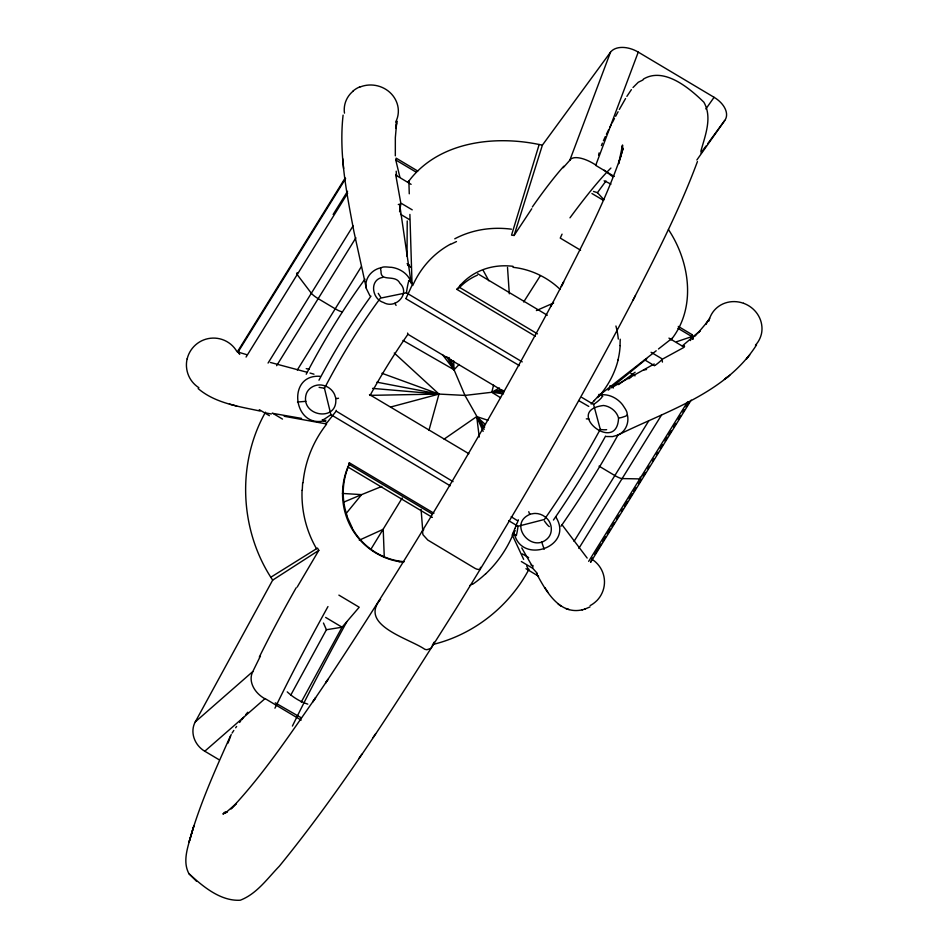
<?xml version="1.0" encoding="UTF-8"?>
<svg xmlns="http://www.w3.org/2000/svg" width="948" height="948" viewBox="0 0 948 948"><rect width="100%" height="100%" fill="white"/><g stroke="black" fill="none" stroke-linecap="round" stroke-linejoin="round"><path stroke-width="1.42" d="M349.563 464.413L349.326 462.778L433.923 513.224M407.024 256.28L407.225 220.955M302.258 490.282L302.661 482.757M620.039 345.593L620.217 339.206M396.181 126.131L395.909 128.418L396.809 121.036L395.34 137.638L395.328 155.839M228.018 743.114L231.229 734.522M343.093 115.111C338.744 154.05 346.648 193.084 353.841 231.182L366.426 288.713L369.957 295.859M395.909 128.418L396.537 123.358M532.693 567.757L533.001 565.506M684.563 346.328L684.101 347.146L668.933 338.104M396.051 175.096L396.157 174.207L395.944 175.25L411.112 184.35M399.582 211.819L400.803 203.939L398.302 204.543M345.191 177.975L238.386 350.227L238.031 352.087L239.714 354.386M399.855 177.075L395.766 159.999L396.122 158.138L417.724 171.019M690.44 340.569L692.265 334.739L678.282 326.408M598.626 155.211L599.065 152.924M620.869 155.958L623.026 148.54L618.653 163.625L622.552 144.997L622.694 149.369L622.149 146.193M187.183 358.842L187.87 356.46A27.113 26.84 -19.9 0 1 201.462 340.913A27.018 26.757 -19.9 0 1 222.105 339.467A27.172 26.899 -20.3 0 1 237.024 351.732M493.576 385.125L491.775 392.271L464.958 395.423L438.983 394.072L372.576 388.396M428.934 430.416L438.983 394.072L394.261 353.023M700.845 151.36C705.051 135.789 712.635 117.599 703.89 102.23C689.611 88.259 664.027 66.538 643.313 79.158M696.863 159.999L724.746 120.455A22.503 14.35 27 0 0 714.081 97.3L638.253 52.116A22.503 14.35 27 0 0 610.441 52.294L542.398 145.127L539.163 144.511L511.541 235.151L514.077 235.471L531.757 208.761M514.077 235.471L542.398 145.127M434.148 642.163L431.067 648.349L426.873 649.712A11.364 3.567 32.3 0 1 424.704 649.238C409.702 638.656 358.285 625.265 380.575 599.29M620.786 156.361C605.262 201.533 582.854 243.956 561.287 286.462L563.633 282.006L550.788 306.465M517.786 520.89L511.173 516.731M515.653 526.709L515.913 525.986L515.013 528.297M515.973 525.844L516.565 524.268M697.432 161.563C679.716 209.33 656.371 254.775 633.098 300.018M563.207 167.701L569.831 160.236L610.465 52.306M516.743 523.794L517.786 521.625M638.253 52.116L595.7 165.379L614.257 176.447M601.411 145.577L602.395 143.136M459.555 287.137L460.621 284.542M514.894 528.557L512.216 534.85L523.651 559.367M348.734 464.07L349.291 462.861M230.388 736.051C216.203 767.773 201.841 799.591 191.733 832.913C188.356 845.829 182.028 860.855 188.936 873.677C202.777 886.333 220.398 901.335 240.235 900.233C256.789 893.917 267.383 878.5 279.305 866.235C345.297 785.276 400.66 696.353 456.355 608.189C519.48 506.007 579.915 402.082 635.433 295.563M603.414 140.766L605.369 136.5M562.057 234.156L560.256 238.09L580.579 250.213M406.099 298.217L412.072 285.182L409.892 214.426M204.756 751.243A22.503 20.228 40.2 0 1 195.252 721.914L252.796 671.551L260.463 655.969M606.412 134.284L608.663 129.734M609.825 127.435L610.998 125.136M612.171 122.861L614.47 118.476M615.643 116.284L618.072 111.757M552.909 302.424C483.148 432.75 407.32 559.877 325.543 683.034L328.055 679.301L312.804 701.887L315.577 697.775C288.903 735.897 262.999 774.978 230.992 808.905L236.419 803.466L226.501 812.057L222.875 814.024L226.726 812.163L224.036 812.578L226.892 812.353M512.536 535.549L514.42 532.041M515.202 530.572L514.8 531.342M265.499 412.167C236.36 463.762 239.726 531.081 272.68 580.117L195.264 721.926M432.501 644.569C473.49 634.805 509.301 606.459 528.96 569.274M531.164 565.221L531.532 564.546M290.858 694.955L326.42 629.733L342.074 627.209L359.209 607.23L338.886 595.119M301.227 702.124L342.074 627.209L325.638 617.409M619.317 109.47L625.562 98.545M297.186 587.085L318.812 550.385L317.509 548.098L270.879 577.202M402.225 497.973L370.917 549.236M297.305 369.981L361.366 266.613M345.617 178.579L238.031 352.087L246.421 354.564M333.151 214.461L347.561 191.271M246.065 357.052L347.632 193.238M268.059 363.06L353.083 225.92M276.615 365.691L355.903 237.806M574.038 541.367L648.716 420.924M578.849 548.394L661.562 414.999M588.672 561.358L687.513 401.952M592.5 557.957L590.58 562.33L691.151 400.139M594.834 554.189L601.079 544.128M602.632 541.616L605.748 536.58M607.312 534.068L610.429 529.043M611.993 526.531L614.328 522.751M616.662 518.983L619.008 515.214M621.343 511.434L622.907 508.922M624.459 506.41L627.576 501.374M629.14 498.861L632.257 493.837M633.821 491.325L636.155 487.545M638.49 483.776L640.836 480.008M643.171 476.228L645.517 472.459M647.851 468.691L649.416 466.179M652.532 461.143L654.084 458.631M656.431 454.862L657.983 452.338M660.329 448.57L662.664 444.802M664.998 441.021L667.345 437.253M668.897 434.741L671.243 430.973M673.578 427.192L675.912 423.424M678.258 419.656L680.593 415.876M682.927 412.107L684.492 409.595M686.056 407.083L689.172 402.047M517.975 520.523L518.402 519.86M756.551 344.859C725.967 393.266 666.337 411.041 617.93 435.061L612.562 436.601L606.4 436.53M626.877 96.376L631.392 89.633M232.106 733.065L233.812 730.434M523.675 301.974L540.04 276.176M708.192 320.519L705.668 324.346L709.59 318.398M373.097 737.532L375.609 733.799M359.043 758.317L361.816 754.205M705.869 108.949L714.069 97.324M671.018 339.905C696.709 307.922 689.871 261.778 668.47 229.582M235.649 727.791L236.609 726.441M407.901 182.36C437.17 141.987 493.387 134.948 539.163 144.511M700.928 152.948L706.035 145.992M707.729 143.669L724.746 120.455M593.519 191.449L597.418 192.657L605.997 180.985M707.066 322.237L698.415 332.452M599.681 395.008L597.655 397.674M239.619 722.423L240.614 721.132M241.598 719.864L243.565 717.363M336.007 411.325L326.088 423.863L284.163 416.279M345.653 514.089L361.591 494.631L381.807 486.431M245.639 714.78L247.772 712.244M749.714 355.002L746.384 359.008L748.126 356.934M457.623 288.453L456.865 289.365L535.276 336.208M633.015 87.524L638.3 82.239L642.981 79.976M594.135 400.791L598.2 396.169L656.182 350.784M594.479 400.4L591.125 404.002M459.14 364.447L454.056 369.779L464.958 395.423L484.215 429.326M588.755 406.408L578.624 400.554M695.844 334.928L694.149 336.576L700.145 330.781L682.311 345.937M353.237 91.02L351.471 92.62A27.113 25.406 13.3 0 0 344.243 110.643A27.018 25.3 13.6 0 0 344.491 113.132M608.189 390.161L609.979 388.704M611.768 387.234L646.714 358.711M628.927 378.75L630.823 377.197M658.481 348.971L672.322 338.14M729.759 375.289L724.414 379.449L727.91 376.735M618.534 384.627L635.124 372.232M655.198 365.3L655.435 365.122A9.8 1.517 -36.7 0 0 661.917 359.6M444.102 439.125L476.714 416.575L487.924 420.284M472.27 583.909L469.793 585.568M272.68 580.117L318.812 550.385M598.603 395.245C607.585 393.124 617.089 397.674 622.575 404.772C624.471 407.901 630.847 415.414 624.317 416.61C622.516 417.156 620.063 418.258 618.463 417.736C616.662 411.29 610.251 406.301 603.532 405.483C562.354 410.638 617.231 455.277 618.534 418.009M654.227 363.985L611.235 387.827M499.442 387.981L491.775 392.271L500.532 397.698M683.567 347.596L662.51 359.102L651.075 352.289M450.43 244.442L456.474 241.574M589.988 606.933L584.691 609.161M617.93 435.061C625.479 431.861 629.306 422.867 627.434 415.07M359.28 540.182L383.217 529.304L384.284 557.412M536.39 310.565L553.62 302.981M343.887 502.073L361.591 494.631L342.429 493.434M683.01 346.281L684.385 345.961M360.074 87.003L362.397 86.185A27.219 25.501 13.3 0 1 389.735 92.276A26.994 25.288 13.6 0 1 398.338 110.193A27.125 25.418 13.3 0 1 395.636 122.15M529.861 514.373C507.796 523.817 531.034 553.549 547.174 538.855C552.992 533.724 552.435 524.019 547.138 518.722C544.069 515.392 539.59 513.378 535.051 513.425C532.302 513.306 529.138 515.653 528.771 511.695M513.946 531.781C519.824 566.169 575.021 546.795 555.729 516.861M676.588 341.73L691.91 336.599L692.597 339.396M382.731 277.385C368.997 279.707 371.96 299.141 383.454 302.459C395.387 309.652 410.863 293.726 399.89 283.227C395.328 273.818 380.326 282.67 381.013 271.081C378.43 264.966 388.253 267.407 391.583 267.324C400.352 268.545 409.311 274.434 411.242 283.511M544.164 549.259L541.687 541.948M325.899 420.296C293.394 430.416 285.834 373.808 320.069 376.32M536.781 574.05C545.941 590.971 559.403 615.442 582.688 609.706M380.598 267.869C371.616 269.753 364.044 278.89 366.319 288.263M582.119 609.86L585.26 608.995M390.576 407.048L438.983 394.072L381.937 373.275M501.765 389.64L491.775 392.271L503.507 393.858M508.685 520.677L518.046 526.259L544.365 519.48A347.892 116.651 -53.8 0 0 600.274 429.302L593.578 404.441L581.882 397.461M338.531 398.243C334.774 399.985 335.58 395.506 333.945 393.266C331.705 389.249 327.664 386.334 323.173 385.362C315.909 383.442 307.211 387.922 305.837 395.6C301.571 416.587 337.915 422.121 335.746 398.622M305.884 401.324L297.494 402.035M503.459 390.552L491.775 392.271L503.53 391.998M643.609 369.969L646.536 369.53M423.744 529.671L422.441 530.892L422.938 534.696L427.773 540.04L474.901 568.29A11.364 1.221 31.3 0 0 476.82 569.156L479.866 569.653L480.565 567.307M589.004 418.992L586.314 418.874M369.649 395.363L438.983 394.072L376.949 382.186M398.776 561.524L399.843 561.666M273.415 413.482L301.547 418.388M265.132 412.842L271.353 413.968M306.24 368.63L309.131 369.187M260.108 411.065C238.813 406.419 215.291 403.256 198.132 388.561M307.164 372.28L270.358 362.444M229.463 404.085L236.668 406.028M310.008 373.038L313.978 374.187M565.849 608.521L569.12 609.564M275.276 702.835L301.452 717.92M369.459 394.558L468.857 453.713M402.995 340.439L454.056 369.779L453.689 360.915M405.886 298.691L519.433 365.655M591.943 193.511L603.319 200.289M395.766 159.999L416.101 172.121M677.927 328.269L691.91 336.599M412.226 209.852L400.791 203.038L395.956 176.091M400.577 214.307L409.429 219.581M644.439 359.73L654.547 365.762M477.697 273.723L547.304 315.234M537.457 333.85L459.46 287.339A7.205 2.761 -13.9 0 1 456.746 289.341M407.071 263.722L409.619 265.239M407.652 265.274L411.231 267.407M609.813 385.836L613.403 387.969M408.541 280.596L412.179 282.765M599.136 394.261L602.774 396.43M522.23 361.887L406.419 292.825L380.373 298.17A347.892 166.824 -65 0 0 324.465 388.348M407.581 333.068L407.936 334.289L504.182 391.69M599.053 466.143L614.849 475.552A9.053 1.92 31.8 0 0 622.137 478.586L639.793 478.906A9.053 1.92 31.8 0 0 640.066 477.2M324.465 388.348L330.888 414.643L450.205 485.803M322.237 419.774L325.875 421.955M512.832 533.44L516.482 535.608M522.336 553.869L528.652 557.625M272.325 413.02L282.492 419.087M521.341 561.524L532.776 568.338L537.35 573.445M259.278 409.666L269.398 415.698M525.962 568.693L538.594 576.23M349.504 464.662L432.3 514.041M347.572 466.807L432.371 517.383M301.168 720.113L265.073 698.593L204.78 751.219L219 759.692M630.847 373.358L635.03 375.858M453.049 481.631L336.185 411.1L336.232 410.318M612.598 176.624L604.231 170.202M558.194 604.113L561.18 606.199M485.34 424.503L476.714 416.575L479.238 437.064M188.936 873.677L196.437 881.178M597.418 192.657L603.971 199.767M587.168 558.076L562.081 524.837M442.396 354.552L454.056 369.779L451.201 359.861M484.701 427.086L476.714 416.575L483.136 431.364M396.074 305.434L394.889 303.23M544.899 587.63L547.861 592.227M521.755 547.932L532.029 565.79M352.372 528.178L347.004 516.387M446.958 356.875L454.056 369.779L449.044 357.455M483.279 270.571L488.86 280.786M526.733 565.98L528.593 569.949M323.458 623.026L326.42 629.733M692.265 334.739L693.296 338.934M661.87 359.624L662.462 362.077M238.386 350.227L239.062 353.023M410.804 280.572L399.819 205.538M342.69 158.636L343.626 168.566M396.193 171.233L396.643 176.684M421.09 509.36L422.772 531.117M507.512 267.419L509.313 293.797M408.872 181.032L409.263 193.795M297.553 272.941A9.053 1.92 31.8 0 0 297.186 274.6L311.347 293.252A9.053 1.92 31.8 0 0 318.184 298.644L335.189 308.787A9.053 1.92 31.8 0 0 341.873 311.738M454.756 238.813A110.051 95.701 45.3 0 1 511.482 229.191M569.973 217.827A382.838 35.064 -60.2 0 1 610.915 168.057M604.113 180.807A42.316 17.206 28.8 0 1 610.95 184.161M459.744 287.291A70.401 59.902 31.4 0 1 477.342 275.181M615.927 326.005A110.051 85.972 21.7 0 1 618.297 339.064M620.146 345.593A109.802 92.122 -0.8 0 1 618.025 359.861M618.132 359.861A110.359 91.968 -6 0 1 598.804 396.537M412.712 285.561A110.276 96.186 57.7 0 1 450.324 244.252M457.718 288.536A70.436 62.438 45 0 1 513.034 266.317M512.986 267.312A67.083 54.842 25.8 0 1 560.138 289.413M532.338 206.984A380.361 54.842 -64.7 0 1 563.776 166.244M569.89 160.283A23.25 9.61 32.5 0 1 595.901 165.118M316.49 548.679A110.051 108.996 -24.8 0 1 302.068 490.282M274.944 708.192A382.838 37.505 -58.5 0 1 327.961 606.578M307.792 704.139A42.316 31.675 36 0 1 287.232 691.874M292.411 726.061A382.838 30.052 -59.2 0 1 346.707 621.947M347.264 516.293A70.401 69.844 33.3 0 1 349.219 464.567M404.251 561.702A65.092 63.362 54.9 0 1 352.206 528.261M485.708 573.718A109.802 104.695 -71.4 0 1 472.531 584.335M512.75 535.087A110.359 103.676 -66.9 0 1 485.755 573.777M303.028 482.781A110.276 107.645 -48.1 0 1 326.55 424.218M349.113 464.236A70.436 69.986 -36.5 0 0 351.661 528.391A67.083 65.839 50.3 0 0 402.734 562.117M259.325 657.035A380.361 67.687 -55.7 0 1 296.167 587.784M264.978 698.795A23.25 17.526 30.8 0 1 252.867 671.599M370.324 394.949A349.445 164.928 -64.9 0 1 407.936 334.289M618.238 434.551A382.139 125.041 -53.9 0 1 561.038 526.187M306.216 374.223A382.139 180.369 -64.9 0 1 364.956 279.127M406.443 292.754A9.741 0.794 -80.2 0 1 408.493 281.817M380.634 297.079A9.622 1.778 56.8 0 1 378.252 293.335M601.944 397.2A9.741 2.216 -37.8 0 1 593.614 404.369M606.637 429.681A9.622 3.389 7.2 0 1 600.214 429.432M605.594 436.068A357.384 116.948 -53.9 0 1 553.454 520.025M549.307 526.602A9.622 1.315 56.3 0 1 544.377 520.973M518.035 526.259A9.741 0.652 -82.1 0 1 516.423 535.028M330.876 414.643A9.741 0.782 -36.3 0 1 322.853 419.917M324.37 388.159A9.622 0.924 7.5 0 1 319.097 387.353M318.978 380.207A357.384 168.685 -64.9 0 1 370.976 296.143M708.962 320.934A27.054 25.442 24.9 0 1 709.72 318.22A27.125 25.549 23.2 0 1 723.087 303.846A26.994 25.406 23 0 1 743.54 303.289M743.552 303.277A27.219 25.632 23.3 0 1 761.6 324.252L761.908 326.633A27.231 25.762 17.8 0 1 761.327 334.371L760.628 336.623A27.113 25.537 23.2 0 1 755.449 345.167M198.879 387.708A27.219 26.959 -20.4 0 1 186.792 369.4L186.495 366.923A27.231 26.982 -6.3 0 1 187.135 358.83M590.106 605.606A27.231 26.994 -4.5 0 0 595.19 602.134L597.039 600.463A27.113 26.971 2.3 0 0 604.48 581.254A27.018 26.876 1 0 0 596.031 562.448A27.172 27.03 2.2 0 0 591.848 559.225M353.142 90.913A27.231 25.75 17 0 1 359.967 86.801M193.842 826.004L189.043 842.073L193.842 826.004"/></g></svg>
